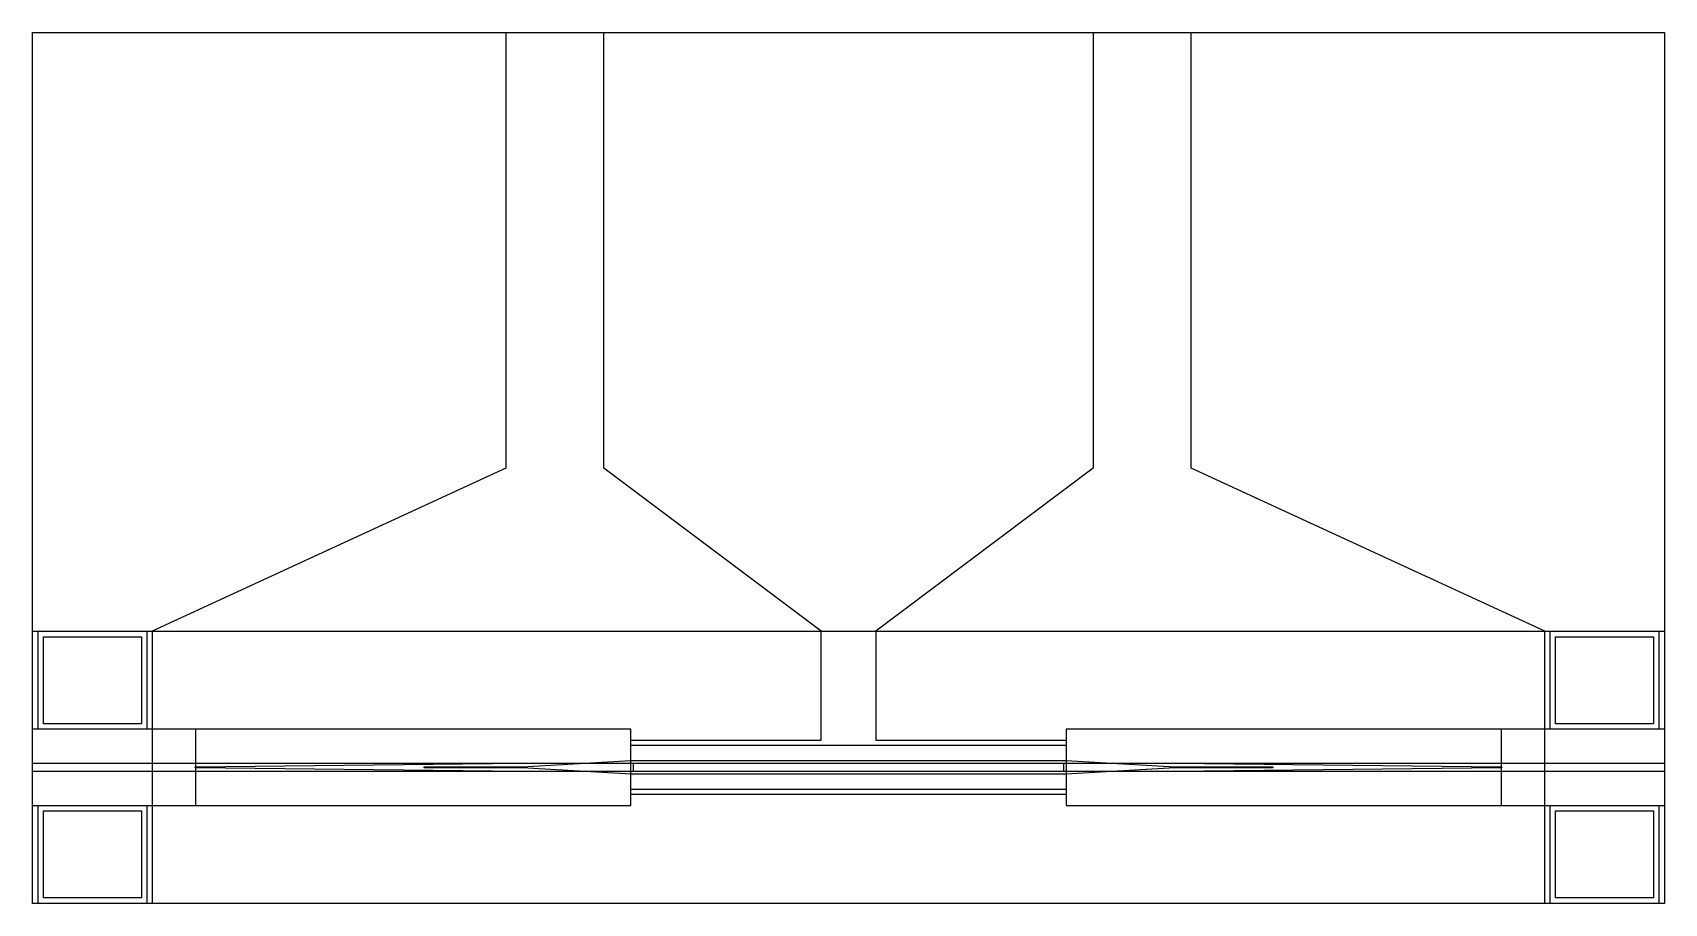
# Model space of a CAD drawing. Extents: x -110 to 190, y -25 to 135.
import ezdxf

# ---------------------------------------------------------------- set-up
doc = ezdxf.new("R2010")
doc.units = 0
for name, color, linetype in [('L10D0', 8, 'CONTINUOUS'), ('L11D0', 9, 'CONTINUOUS'), ('L1D1', 1, 'CONTINUOUS'), ('L3D1', 2, 'CONTINUOUS'), ('L4D1', 3, 'CONTINUOUS'), ('L5D1', 4, 'CONTINUOUS'), ('L7D1', 6, 'CONTINUOUS'), ('L8D1', 5, 'CONTINUOUS'), ('L9D1', 7, 'CONTINUOUS')]:
    doc.layers.add(name, color=color, linetype=linetype)

msp = doc.modelspace()

# ---------------------------------------------------------------- linework, layer by layer
at = {"layer": 'L10D0'}
msp.add_lwpolyline([(-110, -0.75), (-110, 0.75), (190, 0.75), (190, -0.75)], close=True, dxfattribs=at)
at = {"layer": 'L11D0'}
msp.add_lwpolyline([(-110, -25), (-110, 135), (190, 135), (190, -25)], close=True, dxfattribs=at)
at = {"layer": 'L1D1'}
msp.add_lwpolyline([(0, -1.25), (-20, -0.1), (-38, -0.1), (-38, 0.1), (-20, 0.1), (0, 1.25), (80, 1.25), (100, 0.1), (118, 0.1), (118, -0.1), (100, -0.1), (80, -1.25)], close=True, dxfattribs=at)
at = {"layer": 'L3D1'}
msp.add_lwpolyline([(-20, -0.75), (-80, -0.1), (-80.01, -0.1), (-80.01, -0.099), (-80.017, -0.099), (-80.017, -0.098), (-80.022, -0.098), (-80.022, -0.097), (-80.026, -0.097), (-80.027, -0.096), (-80.029, -0.096), (-80.03, -0.095), (-80.033, -0.095), (-80.033, -0.094), (-80.035, -0.094), (-80.036, -0.093), (-80.037, -0.093), (-80.038, -0.092), (-80.04, -0.092), (-80.041, -0.091), (-80.042, -0.091), (-80.043, -0.09), (-80.044, -0.09), (-80.045, -0.089), (-80.046, -0.089), (-80.047, -0.088), (-80.048, -0.088), (-80.048, -0.087), (-80.05, -0.087), (-80.051, -0.086), (-80.052, -0.086), (-80.052, -0.085), (-80.053, -0.085), (-80.055, -0.083), (-80.056, -0.083), (-80.058, -0.081), (-80.059, -0.081), (-80.059, -0.08), (-80.06, -0.08), (-80.061, -0.079), (-80.062, -0.079), (-80.062, -0.078), (-80.063, -0.078), (-80.067, -0.074), (-80.068, -0.074), (-80.068, -0.073), (-80.069, -0.073), (-80.069, -0.072), (-80.07, -0.071), (-80.071, -0.071), (-80.071, -0.07), (-80.072, -0.069), (-80.073, -0.069), (-80.073, -0.068), (-80.074, -0.068), (-80.074, -0.067), (-80.078, -0.063), (-80.078, -0.062), (-80.079, -0.062), (-80.079, -0.061), (-80.08, -0.06), (-80.08, -0.059), (-80.081, -0.059), (-80.081, -0.058), (-80.083, -0.056), (-80.083, -0.055), (-80.085, -0.053), (-80.085, -0.052), (-80.086, -0.052), (-80.086, -0.051), (-80.087, -0.05), (-80.087, -0.048), (-80.088, -0.048), (-80.088, -0.047), (-80.089, -0.046), (-80.089, -0.045), (-80.09, -0.044), (-80.09, -0.043), (-80.091, -0.042), (-80.091, -0.041), (-80.092, -0.04), (-80.092, -0.038), (-80.093, -0.037), (-80.093, -0.036), (-80.094, -0.035), (-80.094, -0.033), (-80.095, -0.033), (-80.095, -0.03), (-80.096, -0.029), (-80.096, -0.027), (-80.097, -0.026), (-80.097, -0.022), (-80.098, -0.022), (-80.098, -0.017), (-80.099, -0.017), (-80.099, -0.01), (-80.1, -0.01), (-80.1, 0.01), (-80.099, 0.01), (-80.099, 0.017), (-80.098, 0.017), (-80.098, 0.022), (-80.097, 0.022), (-80.097, 0.026), (-80.096, 0.027), (-80.096, 0.029), (-80.095, 0.03), (-80.095, 0.033), (-80.094, 0.033), (-80.094, 0.035), (-80.093, 0.036), (-80.093, 0.037), (-80.092, 0.038), (-80.092, 0.04), (-80.091, 0.041), (-80.091, 0.042), (-80.09, 0.043), (-80.09, 0.044), (-80.089, 0.045), (-80.089, 0.046), (-80.088, 0.047), (-80.088, 0.048), (-80.087, 0.048), (-80.087, 0.05), (-80.086, 0.051), (-80.086, 0.052), (-80.085, 0.052), (-80.085, 0.053), (-80.083, 0.055), (-80.083, 0.056), (-80.081, 0.058), (-80.081, 0.059), (-80.08, 0.059), (-80.08, 0.06), (-80.079, 0.061), (-80.079, 0.062), (-80.078, 0.062), (-80.078, 0.063), (-80.074, 0.067), (-80.074, 0.068), (-80.073, 0.068), (-80.073, 0.069), (-80.072, 0.069), (-80.071, 0.07), (-80.071, 0.071), (-80.07, 0.071), (-80.069, 0.072), (-80.069, 0.073), (-80.068, 0.073), (-80.068, 0.074), (-80.067, 0.074), (-80.063, 0.078), (-80.062, 0.078), (-80.062, 0.079), (-80.061, 0.079), (-80.06, 0.08), (-80.059, 0.08), (-80.059, 0.081), (-80.058, 0.081), (-80.056, 0.083), (-80.055, 0.083), (-80.053, 0.085), (-80.052, 0.085), (-80.052, 0.086), (-80.051, 0.086), (-80.05, 0.087), (-80.048, 0.087), (-80.048, 0.088), (-80.047, 0.088), (-80.046, 0.089), (-80.045, 0.089), (-80.044, 0.09), (-80.043, 0.09), (-80.042, 0.091), (-80.041, 0.091), (-80.04, 0.092), (-80.038, 0.092), (-80.037, 0.093), (-80.036, 0.093), (-80.035, 0.094), (-80.033, 0.094), (-80.033, 0.095), (-80.03, 0.095), (-80.029, 0.096), (-80.027, 0.096), (-80.026, 0.097), (-80.022, 0.097), (-80.022, 0.098), (-80.017, 0.098), (-80.017, 0.099), (-80.01, 0.099), (-80.01, 0.1), (-80, 0.1), (-20, 0.75), (100, 0.75), (160, 0.1), (160.01, 0.1), (160.01, 0.099), (160.017, 0.099), (160.017, 0.098), (160.022, 0.098), (160.022, 0.097), (160.026, 0.097), (160.027, 0.096), (160.029, 0.096), (160.03, 0.095), (160.033, 0.095), (160.033, 0.094), (160.035, 0.094), (160.036, 0.093), (160.037, 0.093), (160.038, 0.092), (160.04, 0.092), (160.041, 0.091), (160.042, 0.091), (160.043, 0.09), (160.044, 0.09), (160.045, 0.089), (160.046, 0.089), (160.047, 0.088), (160.048, 0.088), (160.048, 0.087), (160.05, 0.087), (160.051, 0.086), (160.052, 0.086), (160.052, 0.085), (160.053, 0.085), (160.055, 0.083), (160.056, 0.083), (160.058, 0.081), (160.059, 0.081), (160.059, 0.08), (160.06, 0.08), (160.061, 0.079), (160.062, 0.079), (160.062, 0.078), (160.063, 0.078), (160.067, 0.074), (160.068, 0.074), (160.068, 0.073), (160.069, 0.073), (160.069, 0.072), (160.07, 0.071), (160.071, 0.071), (160.071, 0.07), (160.072, 0.069), (160.073, 0.069), (160.073, 0.068), (160.074, 0.068), (160.074, 0.067), (160.078, 0.063), (160.078, 0.062), (160.079, 0.062), (160.079, 0.061), (160.08, 0.06), (160.08, 0.059), (160.081, 0.059), (160.081, 0.058), (160.083, 0.056), (160.083, 0.055), (160.085, 0.053), (160.085, 0.052), (160.086, 0.052), (160.086, 0.051), (160.087, 0.05), (160.087, 0.048), (160.088, 0.048), (160.088, 0.047), (160.089, 0.046), (160.089, 0.045), (160.09, 0.044), (160.09, 0.043), (160.091, 0.042), (160.091, 0.041), (160.092, 0.04), (160.092, 0.038), (160.093, 0.037), (160.093, 0.036), (160.094, 0.035), (160.094, 0.033), (160.095, 0.033), (160.095, 0.03), (160.096, 0.029), (160.096, 0.027), (160.097, 0.026), (160.097, 0.022), (160.098, 0.022), (160.098, 0.017), (160.099, 0.017), (160.099, 0.01), (160.1, 0.01), (160.1, -0.01), (160.099, -0.01), (160.099, -0.017), (160.098, -0.017), (160.098, -0.022), (160.097, -0.022), (160.097, -0.026), (160.096, -0.027), (160.096, -0.029), (160.095, -0.03), (160.095, -0.033), (160.094, -0.033), (160.094, -0.035), (160.093, -0.036), (160.093, -0.037), (160.092, -0.038), (160.092, -0.04), (160.091, -0.041), (160.091, -0.042), (160.09, -0.043), (160.09, -0.044), (160.089, -0.045), (160.089, -0.046), (160.088, -0.047), (160.088, -0.048), (160.087, -0.048), (160.087, -0.05), (160.086, -0.051), (160.086, -0.052), (160.085, -0.052), (160.085, -0.053), (160.083, -0.055), (160.083, -0.056), (160.081, -0.058), (160.081, -0.059), (160.08, -0.059), (160.08, -0.06), (160.079, -0.061), (160.079, -0.062), (160.078, -0.062), (160.078, -0.063), (160.074, -0.067), (160.074, -0.068), (160.073, -0.068), (160.073, -0.069), (160.072, -0.069), (160.071, -0.07), (160.071, -0.071), (160.07, -0.071), (160.069, -0.072), (160.069, -0.073), (160.068, -0.073), (160.068, -0.074), (160.067, -0.074), (160.063, -0.078), (160.062, -0.078), (160.062, -0.079), (160.061, -0.079), (160.06, -0.08), (160.059, -0.08), (160.059, -0.081), (160.058, -0.081), (160.056, -0.083), (160.055, -0.083), (160.053, -0.085), (160.052, -0.085), (160.052, -0.086), (160.051, -0.086), (160.05, -0.087), (160.048, -0.087), (160.048, -0.088), (160.047, -0.088), (160.046, -0.089), (160.045, -0.089), (160.044, -0.09), (160.043, -0.09), (160.042, -0.091), (160.041, -0.091), (160.04, -0.092), (160.038, -0.092), (160.037, -0.093), (160.036, -0.093), (160.035, -0.094), (160.033, -0.094), (160.033, -0.095), (160.03, -0.095), (160.029, -0.096), (160.027, -0.096), (160.026, -0.097), (160.022, -0.097), (160.022, -0.098), (160.017, -0.098), (160.017, -0.099), (160.01, -0.099), (160.01, -0.1), (160, -0.1), (100, -0.75)], close=True, dxfattribs=at)
at = {"layer": 'L4D1'}
msp.add_lwpolyline([(-110, -25), (-110, -7), (-80, -7), (-80, 7), (-110, 7), (-110, 25), (190, 25), (190, 7), (160, 7), (160, -7), (190, -7), (190, -25)], close=True, dxfattribs=at)
at = {"layer": 'L5D1'}
for points in [[(0, 4), (0, 7), (-110, 7), (-110, 25), (190, 25), (190, 7), (80, 7), (80, 4)], [(-110, -25), (-110, -7), (0, -7), (0, -4), (80, -4), (80, -7), (190, -7), (190, -25)]]:
    msp.add_lwpolyline(points, close=True, dxfattribs=at)
at = {"layer": 'L7D1'}
for points in [[(-108, 8), (-108, 24), (-90, 24), (-90, 8)], [(170, 8), (170, 24), (188, 24), (188, 8)], [(-108, -24), (-108, -8), (-90, -8), (-90, -24)], [(170, -24), (170, -8), (188, -8), (188, -24)]]:
    msp.add_lwpolyline(points, close=True, dxfattribs=at)
at = {"layer": 'L8D1'}
for points in [[(-109, 7), (-109, 25), (-89, 25), (-89, 7)], [(169, 7), (169, 25), (189, 25), (189, 7)], [(0.5, -0.75), (0.5, 0.75), (79.5, 0.75), (79.5, -0.75)], [(-109, -25), (-109, -7), (-89, -7), (-89, -25)], [(169, -25), (169, -7), (189, -7), (189, -25)]]:
    msp.add_lwpolyline(points, close=True, dxfattribs=at)
at = {"layer": 'L9D1'}
for points in [[(-110, -25), (-110, 135), (-23, 135), (-23, 55), (-88, 25), (-88, -25)], [(0, -5), (0, 5), (35, 5), (35, 25), (-5, 55), (-5, 135), (85, 135), (85, 55), (45, 25), (45, 5), (80, 5), (80, -5)], [(168, -25), (168, 25), (103, 55), (103, 135), (190, 135), (190, -25)]]:
    msp.add_lwpolyline(points, close=True, dxfattribs=at)

doc.saveas('drawing.dxf')
